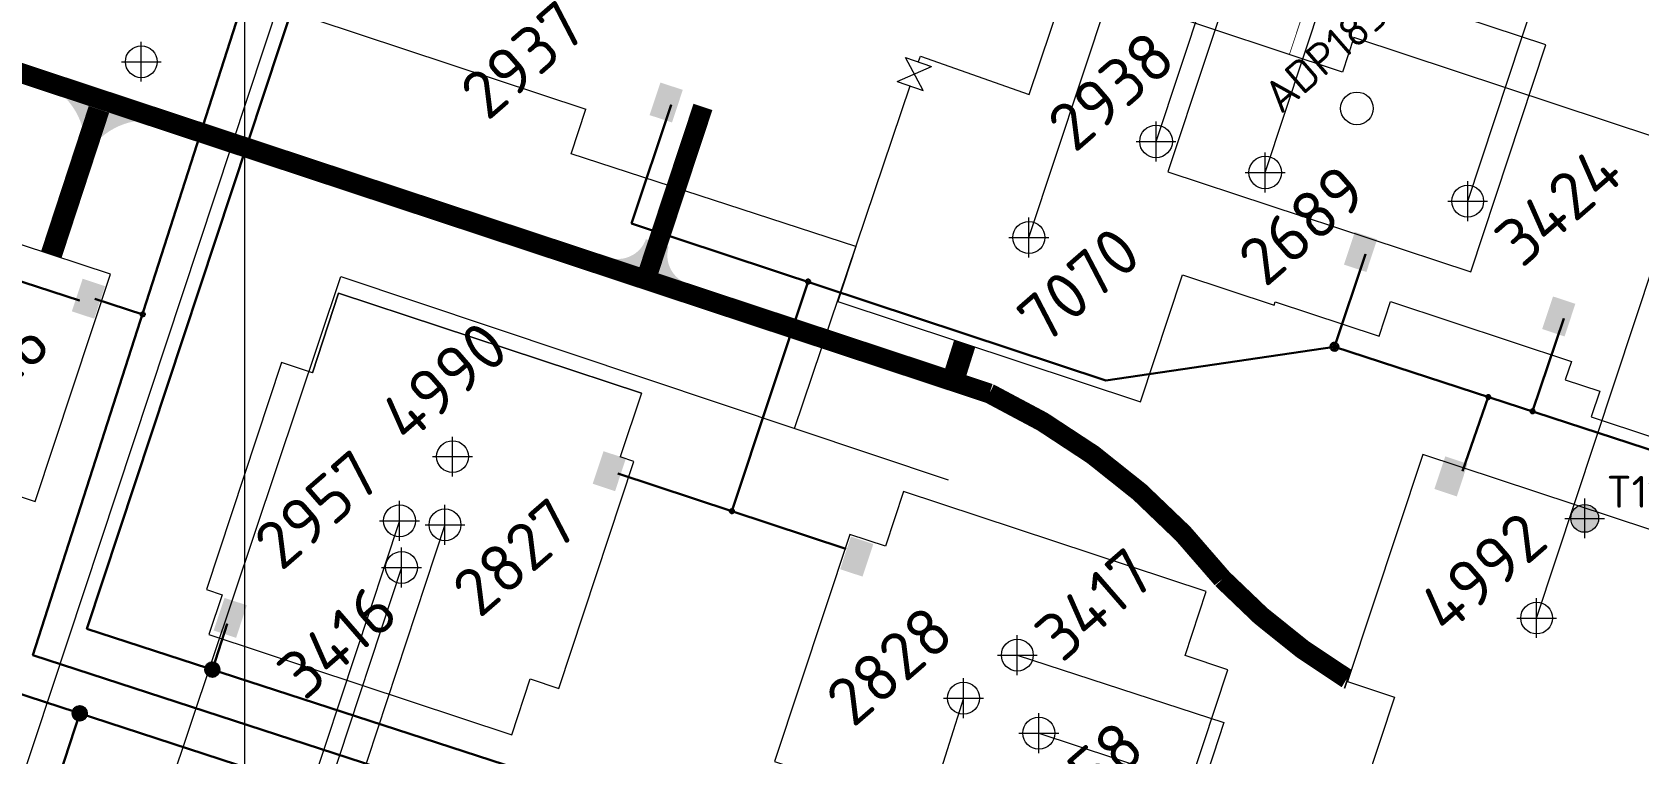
# Model space of a CAD drawing. Header units: millimetres. Extents: x 519 to 9564855, y -810 to 5021775.
# Drawn here: x 9543946.7 to 9544349.8, y 4997775.2 to 4997956.3 of the extents above; entities that cross this region are included whole.
import ezdxf

# ---------------------------------------------------------------- set-up
doc = ezdxf.new("R2010")
doc.units = ezdxf.units.MM
doc.header["$LTSCALE"] = 2
doc.header["$MEASUREMENT"] = 0
doc.header["$PDMODE"] = 2
doc.header["$PDSIZE"] = 5
for name, color, linetype, lineweight in [('200 скв. на 2010 год', 61, 'Continuous', 0), ('PPLINE_GAS', 4, 'GAS_LINE', 30), ('Stage 11.Object 2.Frame&Text', 26, 'Continuous', 53), ('WELLS', 7, 'Continuous', 5), ('Скважины на 2022 год', 60, 'Continuous', 13), ('Электро', 1, 'Continuous', 30), ('Электроснаб', 1, 'Continuous', 18), ('Электроснабжене', 1, 'Continuous', 18)]:
    doc.layers.add(name, color=color, linetype=linetype, lineweight=lineweight)
for name, color, linetype in [('2003-2004 Supplemental wells', 7, 'Continuous'), ('Existing roads', 41, 'Continuous'), ('Future Roads', 44, 'Continuous'), ('Gaz', 4, 'Continuous'), ('GRID_PULKOVO', 7, 'Continuous'), ('OilColl&Flowlines', 3, 'Continuous'), ('Stage 12 wells.Text&Frame', 52, 'Continuous'), ('Скважины  2018 года', 7, 'Continuous'), ('Скважины - Конфликты наземки', 92, 'Continuous'), ('Скважины на 2016 год.', 40, 'Continuous'), ('Скважины на 2020 год', 140, 'Continuous')]:
    doc.layers.add(name, color=color, linetype=linetype)
doc.styles.add('92051501$0$STANDARD', font='simplex.shx')
doc.styles.add('Elect', font='isocpeur.ttf')
doc.styles.get("Standard").update_dxf_attribs({"font": 'isocpeur.ttf', "width": 0.5})
doc.linetypes.add('GAS_LINE', pattern='A,0.5,-0.2,["G",92051501$0$STANDARD,S=0.1,R=0,X=-0.1,Y=-0.05],-0.05', length=0.75)

msp = doc.modelspace()

# ---------------------------------------------------------------- hatches: boundary and pattern name
at = {"layer": '2003-2004 Supplemental wells', "lineweight": 0, "ltscale": 5}
h = msp.add_hatch(color=1, dxfattribs=at)
edge = h.paths.add_edge_path()
edge.add_arc((9544336.26, 4997834.31), 3.5, 0, 360)
at = {"layer": 'Existing roads', "lineweight": 0}
msp.add_hatch(color=256, dxfattribs=at).paths.add_polyline_path([(9544111.2372, 4997893.18025, -0.406846034), (9544106.4157, 4997902.47629), (9544100.7149, 4997904.36258, -0.406846034), (9544091.30024, 4997899.77703)])
at = {"layer": 'Future Roads', "lineweight": 0}
h = msp.add_hatch(color=256, dxfattribs=at)
h.paths.add_polyline_path([(9543961.40518, 4997929.44124), (9543959.81794, 4997930.038, 0.155118741), (9543955.28528, 4997939.57501), (9543963.84088, 4997936.82187)])
h.paths.add_polyline_path([(9543962.93088, 4997928.86761), (9543961.40518, 4997929.44124), (9543963.84088, 4997936.82187), (9543972.63682, 4997933.99139, 0.161550784)])
at = {"layer": 'Электро'}
for points in [[(9544101.64348, 4997935.50688), (9544107.25572, 4997933.64989), (9544109.96294, 4997941.83175), (9544104.35071, 4997943.68874)], [(9544275.86013, 4997897.99297), (9544281.47237, 4997896.13599), (9544284.17959, 4997904.31784), (9544278.56736, 4997906.17483)], [(9543956.67691, 4997886.26722), (9543962.28914, 4997884.41024), (9543964.99637, 4997892.59209), (9543959.38413, 4997894.44908)], [(9544325.59444, 4997881.82006), (9544331.20668, 4997879.96307), (9544333.9139, 4997888.14493), (9544328.30167, 4997890.00191)], [(9544087.36085, 4997842.98846), (9544092.97309, 4997841.13148), (9544095.68032, 4997849.31334), (9544090.06808, 4997851.17032)], [(9544298.55858, 4997841.68516), (9544304.17081, 4997839.82817), (9544306.87804, 4997848.01003), (9544301.26581, 4997849.86701)], [(9544149.45158, 4997821.55313), (9544155.06381, 4997819.69614), (9544157.77104, 4997827.878), (9544152.15881, 4997829.73499)], [(9543992.26704, 4997806.17942), (9543997.87927, 4997804.32244), (9544000.5865, 4997812.50429), (9543994.97427, 4997814.36128)]]:
    msp.add_hatch(color=256, dxfattribs=at).paths.add_polyline_path(points)
h = msp.add_hatch(color=256, dxfattribs=at)
edge = h.paths.add_edge_path()
edge.add_arc((9543991.92952, 4997796.36977), 1.80448, 0, 360)
h = msp.add_hatch(color=256, dxfattribs=at)
edge = h.paths.add_edge_path()
edge.add_arc((9543958.65004, 4997785.38883), 1.80448, 0, 360)
at = {"layer": 'Электроснаб', "lineweight": 0}
for points in [[(9544101.64348, 4997935.50688), (9544107.25572, 4997933.64989), (9544109.96294, 4997941.83175), (9544104.35071, 4997943.68874)], [(9544275.86013, 4997897.99297), (9544281.47237, 4997896.13599), (9544284.17959, 4997904.31784), (9544278.56736, 4997906.17483)], [(9543956.67691, 4997886.26722), (9543962.28914, 4997884.41024), (9543964.99637, 4997892.59209), (9543959.38413, 4997894.44908)], [(9544325.59444, 4997881.82006), (9544331.20668, 4997879.96307), (9544333.9139, 4997888.14493), (9544328.30167, 4997890.00191)], [(9544087.36085, 4997842.98846), (9544092.97309, 4997841.13148), (9544095.68032, 4997849.31334), (9544090.06808, 4997851.17032)], [(9544298.55858, 4997841.68516), (9544304.17081, 4997839.82817), (9544306.87804, 4997848.01003), (9544301.26581, 4997849.86701)], [(9544149.45158, 4997821.55313), (9544155.06381, 4997819.69614), (9544157.77104, 4997827.878), (9544152.15881, 4997829.73499)], [(9543992.26704, 4997806.17942), (9543997.87927, 4997804.32244), (9544000.5865, 4997812.50429), (9543994.97427, 4997814.36128)]]:
    msp.add_hatch(color=1, dxfattribs=at).paths.add_polyline_path(points)
h = msp.add_hatch(color=1, dxfattribs=at)
edge = h.paths.add_edge_path()
edge.add_arc((9543991.92952, 4997796.36977), 1.80448, 0, 360)
h = msp.add_hatch(color=1, dxfattribs=at)
edge = h.paths.add_edge_path()
edge.add_arc((9543958.65004, 4997785.38883), 1.80448, 0, 360)
at = {"layer": 'Электроснабжене', "lineweight": 0}
for points in [[(9544101.64348, 4997935.50688), (9544107.25572, 4997933.64989), (9544109.96294, 4997941.83175), (9544104.35071, 4997943.68874)], [(9544275.86013, 4997897.99297), (9544281.47237, 4997896.13599), (9544284.17959, 4997904.31784), (9544278.56736, 4997906.17483)], [(9543956.67691, 4997886.26722), (9543962.28914, 4997884.41024), (9543964.99637, 4997892.59209), (9543959.38413, 4997894.44908)], [(9544325.59444, 4997881.82006), (9544331.20668, 4997879.96307), (9544333.9139, 4997888.14493), (9544328.30167, 4997890.00191)], [(9544087.36085, 4997842.98846), (9544092.97309, 4997841.13148), (9544095.68032, 4997849.31334), (9544090.06808, 4997851.17032)], [(9544298.55858, 4997841.68516), (9544304.17081, 4997839.82817), (9544306.87804, 4997848.01003), (9544301.26581, 4997849.86701)], [(9544149.45158, 4997821.55313), (9544155.06381, 4997819.69614), (9544157.77104, 4997827.878), (9544152.15881, 4997829.73499)], [(9543992.26704, 4997806.17942), (9543997.87927, 4997804.32244), (9544000.5865, 4997812.50429), (9543994.97427, 4997814.36128)]]:
    msp.add_hatch(color=1, dxfattribs=at).paths.add_polyline_path(points)
h = msp.add_hatch(color=1, dxfattribs=at)
edge = h.paths.add_edge_path()
edge.add_arc((9543991.92952, 4997796.36977), 1.80448, 0, 360)
h = msp.add_hatch(color=1, dxfattribs=at)
edge = h.paths.add_edge_path()
edge.add_arc((9543958.65004, 4997785.38883), 1.80448, 0, 360)

# ---------------------------------------------------------------- linework, layer by layer
at = {"layer": '200 скв. на 2010 год', "color": 0, "linetype": 'ByBlock', "lineweight": 0}
for points in [[(9544050.86404, 4998011.72332), (9544036.23745, 4998016.56299), (9544017.38202, 4997959.57759), (9544085.67704, 4997936.98001), (9544085.67704, 4997936.98001)], [(9544275.47182, 4997946.30238), (9544227.53745, 4997962.16299), (9544227.15985, 4997961.02177)], [(9544352.79414, 4997925.21703), (9544354.31798, 4997929.82241), (9544278.33745, 4997954.96299), (9544275.47182, 4997946.30238)], [(9544235.36732, 4997895.44572), (9544258.36255, 4997887.83701), (9544258.63161, 4997888.65018)], [(9544258.63161, 4997888.65018), (9544284.66255, 4997880.03701), (9544287.52819, 4997888.69762)], [(9544287.52819, 4997888.69762), (9544332.90586, 4997873.68297)], [(9544340.01415, 4997866.22138), (9544337.88202, 4997859.77759), (9544413.86255, 4997834.63701), (9544432.5002, 4997890.96424)], [(9544017.02876, 4997870.85234), (9544009.27878, 4997873.42083), (9543990.42335, 4997816.43543), (9543994.36275, 4997815.13196)], [(9544236.00553, 4997799.86696), (9544241.31798, 4997815.92241), (9544165.33745, 4997841.06299), (9544160.78439, 4997827.30261)], [(9543994.36299, 4997815.13267), (9543991.06249, 4997805.15783), (9544067.04302, 4997780.01725), (9544071.67473, 4997794.01533)], [(9544152.64141, 4997766.77266), (9544151.88202, 4997764.47759), (9544227.86255, 4997739.33701), (9544246.71798, 4997796.32241), (9544236.00553, 4997799.86696)], [(9544288.57737, 4997789.47473), (9544270.08202, 4997733.57759), (9544283.28106, 4997729.21027)]]:
    msp.add_lwpolyline(points, dxfattribs=at)
for centre, radius in [((9544228.7, 4997928.9), 4.0951), ((9544256.1, 4997921.1), 4.0951), ((9544306.9, 4997913.9), 4), ((9544038.9, 4997833.7), 4), ((9544039.4, 4997822), 4), ((9544193.9, 4997800), 4), ((9544199.3, 4997780.4), 4)]:
    msp.add_circle(centre, radius, dxfattribs=at)
for p in [(9544228.7, 4997928.9), (9544256.1, 4997921.1), (9544306.9, 4997913.9), (9544038.9, 4997833.7), (9544039.4, 4997822), (9544193.9, 4997800), (9544199.3, 4997780.4)]:
    msp.add_point(p, dxfattribs=at)
at = {"layer": '2003-2004 Supplemental wells', "color": 0, "linetype": 'ByBlock', "lineweight": 0}
msp.add_lwpolyline([(9544353.12263, 4997769.32528), (9544371.61798, 4997825.22241), (9544295.63745, 4997850.36299), (9544276.78202, 4997793.3776), (9544288.57737, 4997789.47473)], dxfattribs=at)
at = {"layer": '2003-2004 Supplemental wells', "color": 0, "lineweight": 0, "ltscale": 5}
msp.add_circle((9544336.26, 4997834.31), 3.5, dxfattribs=at)
at = {"layer": '2003-2004 Supplemental wells', "color": 0, "linetype": 'ByBlock', "lineweight": 0}
msp.add_circle((9544324.2, 4997809.3), 4, dxfattribs=at)
at = {"layer": '2003-2004 Supplemental wells', "color": 0, "lineweight": 0, "ltscale": 5}
msp.add_point((9544336.26, 4997834.31), dxfattribs=at)
at = {"layer": '2003-2004 Supplemental wells', "color": 0, "linetype": 'ByBlock', "lineweight": 0}
msp.add_point((9544324.2, 4997809.3), dxfattribs=at)
at = {"layer": 'Existing roads', "color": 3, "linetype": 'ByBlock', "lineweight": 0, "ltscale": 80}
for p, q in [((9544050.3, 4997832.7), (9544017.03715, 4997732.17214, 0)), ((9544180.4, 4997789.2), (9544148.51474, 4997688.66859, 0))]:
    msp.add_line(p, q, dxfattribs=at)
at = {"layer": 'Existing roads', "lineweight": 0, "flags": 128}
for points, const_width in [([(9543788.51998, 4997997.47955), (9544186.92355, 4997865.65502)], 5), ([(9544115.01903, 4997937.56244), (9544100.7172, 4997894.33908)], 5), ([(9544180.70384, 4997878.1751), (9544177.71249, 4997868.70279)], 5.6)]:
    msp.add_lwpolyline(points, dxfattribs=dict(at, const_width=const_width))
at = {"layer": 'Existing roads', "lineweight": 0, "const_width": 5, "flags": 128}
msp.add_lwpolyline([(9544186.92355, 4997865.65502, -0.114814061), (9544245.37929, 4997819.09021, 0.066107382), (9544276.58202, 4997794.0776), (9544276.97105, 4997793.94888)], format="xyb", dxfattribs=at)
at = {"layer": 'Future Roads', "lineweight": 0, "const_width": 5.4, "flags": 128}
msp.add_lwpolyline([(9543963.46512, 4997936.92562), (9543951.49412, 4997900.4113)], dxfattribs=at)
at = {"layer": 'Gaz', "linetype": 'GAS_LINE', "lineweight": 0, "ltscale": 20}
for p, q in [((9544196.85917, 4997940.71126, 26.52762), (9544218.74772, 4998005.83874, 75.98239)), ((9544169.56741, 4997950.27975, 25.69425), (9544196.85917, 4997940.71126, 26.52762))]:
    msp.add_line(p, q, dxfattribs=at)
at = {"layer": 'Gaz', "linetype": 'GAS_LINE', "lineweight": 0}
for p, q in [((9544165.82571, 4997949.95071, -0.05771), (9544172.33403, 4997947.6911, 0.26481)), ((9544170.27332, 4997941.71552, 0.26481), (9544165.82571, 4997949.95071, -0.05771)), ((9544163.76499, 4997943.97513, -0.05771), (9544172.33403, 4997947.6911, 0.26481)), ((9544163.76499, 4997943.97513, -0.05771), (9544170.27332, 4997941.71552, 0.26481))]:
    msp.add_line(p, q, dxfattribs=at)
at = {"layer": 'Gaz', "linetype": 'GAS_LINE', "lineweight": 0, "ltscale": 15}
for p, q in [((9544138.01973, 4997856.90267, -0.01037), (9544167.03069, 4997942.83325, -0.02515)), ((9543981.07374, 4997766.39695, -0.01857), (9544024.16109, 4997895.02778, -0.04596)), ((9544024.16109, 4997895.02778, -0.04596), (9544176.53484, 4997844.00604, 0.00167))]:
    msp.add_line(p, q, dxfattribs=at)
at = {"layer": 'GRID_PULKOVO', "lineweight": 0}
msp.add_line((9544000, 5010000), (9544000, 4992000), dxfattribs=at)
at = {"layer": 'OilColl&Flowlines', "linetype": 'ByBlock', "lineweight": 0}
msp.add_line((9543940.41484, 4997757.52507, 0), (9544055.63788, 4998105.75518, 0), dxfattribs=at)
at = {"layer": 'OilColl&Flowlines', "lineweight": 0, "ltscale": 50}
msp.add_line((9544196.8, 4997904.8), (9544242.80125, 4998043.82621, 0), dxfattribs=at)
at = {"layer": 'OilColl&Flowlines', "linetype": 'ByBlock', "lineweight": 0, "ltscale": 80}
for p, q in [((9544228.7, 4997928.9), (9544264.36603, 4998036.69081, 0)), ((9544256.1, 4997921.1), (9544291.38842, 4998027.7496, 0)), ((9544306.9, 4997913.9), (9544339.32278, 4998011.88898, 0)), ((9544038.9, 4997833.7), (9544006.46386, 4997735.67065, 0)), ((9544039.4, 4997822), (9544010.40382, 4997734.36699, 0)), ((9544193.9, 4997800), (9544245.73008, 4997783.05008)), ((9544199.3, 4997780.4), (9544237.29026, 4997767.82971)), ((9544245.73008, 4997783.05008), (9544208.16067, 4997668.93283, 0))]:
    msp.add_line(p, q, dxfattribs=at)
at = {"layer": 'OilColl&Flowlines', "lineweight": 0}
msp.add_line((9544324.2, 4997809.3), (9544386.11056, 4997996.40775, 0), dxfattribs=at)
at = {"layer": 'PPLINE_GAS', "color": 4, "linetype": 'GAS_LINE', "lineweight": 0, "ltscale": 20}
msp.add_line((9544169.54571, 4997950.24472, -0.45562), (9544169.02754, 4997948.83907, 0.10096), dxfattribs=at)
at = {"layer": 'Stage 11.Object 2.Frame&Text', "color": 0, "linetype": 'ByBlock', "lineweight": 0}
msp.add_lwpolyline([(9543932.63711, 4997843.49572), (9543947.50255, 4997838.57701), (9543966.35798, 4997895.56241), (9543921.66541, 4997910.35037)], dxfattribs=at)
at = {"layer": 'Stage 12 wells.Text&Frame', "color": 0, "linetype": 'ByBlock', "lineweight": 0}
for points in [[(9544332.90586, 4997873.68297), (9544331.38202, 4997869.07759), (9544340.01415, 4997866.22138)], [(9544071.67473, 4997794.01533), (9544078.86255, 4997791.63701), (9544097.71798, 4997848.62241), (9544094.28537, 4997849.7582), (9544094.28537, 4997849.7582)], [(9544160.78439, 4997827.30261), (9544151.83745, 4997830.26299), (9544132.98202, 4997773.27759), (9544152.64141, 4997766.77266)]]:
    msp.add_lwpolyline(points, dxfattribs=at)
for centre in [(9544050.3, 4997832.7), (9544180.4, 4997789.2)]:
    msp.add_circle(centre, 4, dxfattribs=at)
for p in [(9544050.3, 4997832.7), (9544180.4, 4997789.2)]:
    msp.add_point(p, dxfattribs=at)
at = {"layer": 'WELLS', "color": 6, "linetype": 'ByBlock', "lineweight": 0, "ltscale": 50, "const_width": 0.2}
msp.add_lwpolyline([(9543669.7458, 4998158.78233), (9543689.6376, 4998219.54892), (9544286.19964, 4998023.34053), (9544262.16588, 4997950.70507)], dxfattribs=at)
at = {"layer": 'Скважины  2018 года', "color": 0, "linetype": 'ByBlock', "lineweight": 0}
for points in [[(9544099.5822, 4997865.76642), (9544099.5822, 4997865.76642), (9544023.60522, 4997890.81632), (9544017.02876, 4997870.85234)], [(9544017.02876, 4997870.85234), (9544023.6104, 4997890.81461), (9544099.5822, 4997865.76642), (9544094.28537, 4997849.7582)]]:
    msp.add_lwpolyline(points, dxfattribs=at)
msp.add_circle((9544052.2, 4997849.8), 4, dxfattribs=at)
msp.add_point((9544052.2, 4997849.8), dxfattribs=at)
at = {"layer": 'Скважины - Конфликты наземки', "linetype": 'ByBlock', "lineweight": 0}
msp.add_circle((9543974.1, 4997948.9), 4, dxfattribs=at)
at = {"layer": 'Скважины - Конфликты наземки', "linetype": 'ByBlock', "lineweight": 0, "ltscale": 80}
msp.add_point((9543974.1, 4997948.9), dxfattribs=at)
at = {"layer": 'Скважины на 2016 год.', "color": 254, "lineweight": 0, "true_color": 0xfeeab9}
msp.add_lwpolyline([(9544231.68202, 4997921.27759), (9544307.66255, 4997896.13701), (9544326.51798, 4997953.12241), (9544250.53745, 4997978.26299)], close=True, dxfattribs=at)
msp.add_circle((9544279.1, 4997937.2), 4.0951, dxfattribs=at)
at = {"layer": 'Скважины на 2020 год', "color": 0, "linetype": 'ByBlock', "lineweight": 0}
msp.add_lwpolyline([(9544153.41807, 4997902.54746), (9544148.84202, 4997888.7176), (9544224.82254, 4997863.57702), (9544235.36732, 4997895.44572)], dxfattribs=at)
msp.add_circle((9544196.8, 4997904.8), 4, dxfattribs=at)
msp.add_point((9544196.8, 4997904.8), dxfattribs=at)
at = {"layer": 'Скважины на 2022 год', "color": 9, "linetype": 'ByBlock', "lineweight": 0}
msp.add_lwpolyline([(9544153.41807, 4997902.54746), (9544081.96578, 4997925.76372), (9544085.67704, 4997936.98001)], dxfattribs=at)
at = {"layer": 'Электро'}
for p, q in [((9543946.87949, 4997799.98599), (9544115.76343, 4998325.64316)), ((9543960.44789, 4997806.60056, 47.36082), (9544087.93201, 4998191.70535)), ((9543050.8, 4998081.1), (9544078.01699, 4997746.50781)), ((9544107.06898, 4997938.12652, 0), (9544097.06613, 4997908.3361)), ((9544216.12291, 4997868.94236), (9544097.06613, 4997908.3361)), ((9544281.28563, 4997900.61262, 0), (9544273.45444, 4997877.36504)), ((9544331.01994, 4997884.4397, 0), (9544323.18875, 4997861.19212)), ((9544273.45562, 4997877.36466), (9544216.12291, 4997868.94236)), ((9544423.1184, 4997828.53081), (9544273.45562, 4997877.36466)), ((9543960.44789, 4997806.60056), (9544101.85257, 4997760.64735)), ((9543946.87949, 4997799.98599), (9544090.76226, 4997753.18693)), ((9544090.76226, 4997753.18693), (9543946.87949, 4997799.98599))]:
    msp.add_line(p, q, dxfattribs=at)
at = {"layer": 'Электро', "ltscale": 2}
msp.add_line((9543910.21348, 4997904.7408), (9543958.56005, 4997888.95869), dxfattribs=at)
at = {"layer": 'Электро', "ltscale": 25}
for p, q in [((9544122.28394, 4997836.1229), (9544141.40959, 4997893.74209)), ((9543962.44643, 4997889.42178), (9543974.48077, 4997885.51119)), ((9544093.65984, 4997845.5941), (9544150.90805, 4997826.6517)), ((9543944.95839, 4997743.25542), (9543958.65004, 4997785.38883))]:
    msp.add_line(p, q, dxfattribs=at)
at = {"layer": 'Электро', "ltscale": 7.5}
for p, q in [((9544312.07593, 4997864.76314), (9544305.60741, 4997846.16065)), ((9543995.65576, 4997807.83798), (9543991.92952, 4997796.36977))]:
    msp.add_line(p, q, dxfattribs=at)
at = {"layer": 'Электро'}
for centre in [(9543991.92952, 4997796.36977), (9543958.65004, 4997785.38883)]:
    msp.add_circle(centre, 1.80448, dxfattribs=at)
for centre, radius, start, end in [((9544141.40959, 4997893.74209), 0.5, 162.0000001, 342.0000001), ((9544141.40959, 4997893.74209), 0.5, 342.0000001, 162.0000001), ((9543974.48077, 4997885.51119), 0.5, 162.0000001, 342.0000001), ((9543974.48077, 4997885.51119), 0.5, 342.0000001, 162.0000001), ((9544273.45444, 4997877.36504), 1, 162.0000001, 342), ((9544273.45444, 4997877.36504), 1, 342, 162.0000001), ((9544273.45444, 4997877.36504), 0.5, 162.0000001, 342.0000001), ((9544273.45444, 4997877.36504), 0.5, 342.0000001, 162.0000001), ((9544312.07593, 4997864.76314), 0.5, 162, 342), ((9544312.07593, 4997864.76314), 0.5, 342, 162), ((9544323.18875, 4997861.19212), 0.5, 161.9999999, 341.9999999), ((9544323.18875, 4997861.19212), 0.5, 341.9999999, 161.9999999), ((9544122.28394, 4997836.1229), 0.5, 162, 342), ((9544122.28394, 4997836.1229), 0.5, 342, 162)]:
    msp.add_arc(centre, radius, start, end, dxfattribs=at)
at = {"layer": 'Электроснаб', "color": 1, "linetype": 'ByBlock', "lineweight": 0}
for p, q in [((9543946.87949, 4997799.98599), (9544115.76343, 4998325.64316)), ((9543960.44789, 4997806.60056, 47.36082), (9544087.93201, 4998191.70535)), ((9543050.8, 4998081.1), (9544078.01699, 4997746.50781)), ((9544423.1184, 4997828.53081), (9544273.45562, 4997877.36466)), ((9543960.44789, 4997806.60056), (9544101.85257, 4997760.64735)), ((9543946.87949, 4997799.98599), (9544090.76226, 4997753.18693)), ((9544090.76226, 4997753.18693), (9543946.87949, 4997799.98599))]:
    msp.add_line(p, q, dxfattribs=at)
at = {"layer": 'Электроснаб', "color": 1, "lineweight": 0}
for p, q in [((9544107.06898, 4997938.12652, 0), (9544097.06613, 4997908.3361)), ((9544216.12291, 4997868.94236), (9544097.06613, 4997908.3361)), ((9544281.28563, 4997900.61262, 0), (9544273.45444, 4997877.36504)), ((9544331.01994, 4997884.4397, 0), (9544323.18875, 4997861.19212)), ((9544273.45562, 4997877.36466), (9544216.12291, 4997868.94236))]:
    msp.add_line(p, q, dxfattribs=at)
at = {"layer": 'Электроснаб', "color": 1, "lineweight": 0, "ltscale": 2}
msp.add_line((9543910.21348, 4997904.7408), (9543958.56005, 4997888.95869), dxfattribs=at)
at = {"layer": 'Электроснаб', "color": 1, "lineweight": 0, "ltscale": 25}
for p, q in [((9544122.28394, 4997836.1229), (9544141.40959, 4997893.74209)), ((9543962.44643, 4997889.42178), (9543974.48077, 4997885.51119)), ((9544093.65984, 4997845.5941), (9544150.90805, 4997826.6517))]:
    msp.add_line(p, q, dxfattribs=at)
at = {"layer": 'Электроснаб', "color": 1, "lineweight": 0, "ltscale": 7.5}
for p, q in [((9544312.07593, 4997864.76314), (9544305.60741, 4997846.16065)), ((9543995.65576, 4997807.83798), (9543991.92952, 4997796.36977))]:
    msp.add_line(p, q, dxfattribs=at)
at = {"layer": 'Электроснаб', "color": 1, "lineweight": 0}
for centre in [(9543991.92952, 4997796.36977), (9543958.65004, 4997785.38883)]:
    msp.add_circle(centre, 1.80448, dxfattribs=at)
for centre, radius, start, end in [((9544141.40959, 4997893.74209), 0.5, 162.0000001, 342.0000001), ((9544141.40959, 4997893.74209), 0.5, 342.0000001, 162.0000001), ((9543974.48077, 4997885.51119), 0.5, 162.0000001, 342.0000001), ((9543974.48077, 4997885.51119), 0.5, 342.0000001, 162.0000001), ((9544273.45444, 4997877.36504), 1, 162.0000001, 342), ((9544273.45444, 4997877.36504), 1, 342, 162.0000001), ((9544273.45444, 4997877.36504), 0.5, 162.0000001, 342.0000001), ((9544273.45444, 4997877.36504), 0.5, 342.0000001, 162.0000001), ((9544312.07593, 4997864.76314), 0.5, 162, 342), ((9544312.07593, 4997864.76314), 0.5, 342, 162), ((9544323.18875, 4997861.19212), 0.5, 161.9999999, 341.9999999), ((9544323.18875, 4997861.19212), 0.5, 341.9999999, 161.9999999), ((9544122.28394, 4997836.1229), 0.5, 162, 342), ((9544122.28394, 4997836.1229), 0.5, 342, 162)]:
    msp.add_arc(centre, radius, start, end, dxfattribs=at)
at = {"layer": 'Электроснабжене', "color": 1, "linetype": 'ByBlock', "lineweight": 0}
for p, q in [((9543946.87949, 4997799.98599), (9544115.76343, 4998325.64316)), ((9543960.44789, 4997806.60056, 47.36082), (9544087.93201, 4998191.70535)), ((9543050.8, 4998081.1), (9544078.01699, 4997746.50781)), ((9544423.1184, 4997828.53081), (9544273.45562, 4997877.36466)), ((9543960.44789, 4997806.60056), (9544101.85257, 4997760.64735)), ((9543946.87949, 4997799.98599), (9544090.76226, 4997753.18693)), ((9544090.76226, 4997753.18693), (9543946.87949, 4997799.98599))]:
    msp.add_line(p, q, dxfattribs=at)
at = {"layer": 'Электроснабжене', "color": 1, "lineweight": 0}
for p, q in [((9544107.06898, 4997938.12652, 0), (9544097.06613, 4997908.3361)), ((9544216.12291, 4997868.94236), (9544097.06613, 4997908.3361)), ((9544281.28563, 4997900.61262, 0), (9544273.45444, 4997877.36504)), ((9544331.01994, 4997884.4397, 0), (9544323.18875, 4997861.19212)), ((9544273.45562, 4997877.36466), (9544216.12291, 4997868.94236))]:
    msp.add_line(p, q, dxfattribs=at)
at = {"layer": 'Электроснабжене', "color": 1, "lineweight": 0, "ltscale": 2}
msp.add_line((9543910.21348, 4997904.7408), (9543958.56005, 4997888.95869), dxfattribs=at)
at = {"layer": 'Электроснабжене', "color": 1, "lineweight": 0, "ltscale": 25}
for p, q in [((9544122.28394, 4997836.1229), (9544141.40959, 4997893.74209)), ((9543962.44643, 4997889.42178), (9543974.48077, 4997885.51119)), ((9544093.65984, 4997845.5941), (9544150.90805, 4997826.6517))]:
    msp.add_line(p, q, dxfattribs=at)
at = {"layer": 'Электроснабжене', "color": 1, "lineweight": 0, "ltscale": 7.5}
for p, q in [((9544312.07593, 4997864.76314), (9544305.60741, 4997846.16065)), ((9543995.65576, 4997807.83798), (9543991.92952, 4997796.36977))]:
    msp.add_line(p, q, dxfattribs=at)
at = {"layer": 'Электроснабжене', "color": 1, "lineweight": 0}
for centre in [(9543991.92952, 4997796.36977), (9543958.65004, 4997785.38883)]:
    msp.add_circle(centre, 1.80448, dxfattribs=at)
for centre, radius, start, end in [((9544141.40959, 4997893.74209), 0.5, 162.0000001, 342.0000001), ((9544141.40959, 4997893.74209), 0.5, 342.0000001, 162.0000001), ((9543974.48077, 4997885.51119), 0.5, 162.0000001, 342.0000001), ((9543974.48077, 4997885.51119), 0.5, 342.0000001, 162.0000001), ((9544273.45444, 4997877.36504), 1, 162.0000001, 342), ((9544273.45444, 4997877.36504), 1, 342, 162.0000001), ((9544273.45444, 4997877.36504), 0.5, 162.0000001, 342.0000001), ((9544273.45444, 4997877.36504), 0.5, 342.0000001, 162.0000001), ((9544312.07593, 4997864.76314), 0.5, 162, 342), ((9544312.07593, 4997864.76314), 0.5, 342, 162), ((9544323.18875, 4997861.19212), 0.5, 161.9999999, 341.9999999), ((9544323.18875, 4997861.19212), 0.5, 341.9999999, 161.9999999), ((9544122.28394, 4997836.1229), 0.5, 162, 342), ((9544122.28394, 4997836.1229), 0.5, 342, 162)]:
    msp.add_arc(centre, radius, start, end, dxfattribs=at)

# ---------------------------------------------------------------- texts
at = {"layer": '200 скв. на 2010 год', "color": 0, "linetype": 'ByBlock', "lineweight": 0, "style": 'Elect'}
for s, p in [('2937', (9544060.99312, 4997933.8115)), ('2938', (9544208.31668, 4997925.76468)), ('3424', (9544320.53555, 4997896.85236)), ('2689', (9544256.13602, 4997892.02943)), ('2957', (9544009.23298, 4997820.81563)), ('3417', (9544205.13623, 4997797.79173)), ('3416', (9544015.05596, 4997788.27558)), ('2958', (9544200.37871, 4997752.44244))]:
    msp.add_text(s, height=12, rotation=41, dxfattribs=at).set_placement(p)
at = {"layer": '2003-2004 Supplemental wells', "color": 0, "lineweight": 0, "ltscale": 5}
msp.add_text('T112', height=8, dxfattribs=at).set_placement((9544341.73734, 4997836.98674))
at = {"layer": '2003-2004 Supplemental wells', "color": 0, "linetype": 'ByBlock', "lineweight": 0, "style": 'Elect'}
msp.add_text('4992', height=12, rotation=41, dxfattribs=at).set_placement((9544301.44347, 4997804.76871))
at = {"layer": 'Stage 11.Object 2.Frame&Text', "color": 0, "linetype": 'ByBlock', "lineweight": 0, "style": 'Elect'}
msp.add_text('2826', height=12, rotation=41, dxfattribs=at).set_placement((9543926.36621, 4997854.35926))
at = {"layer": 'Stage 12 wells.Text&Frame', "color": 0, "linetype": 'ByBlock', "lineweight": 0, "style": 'Elect'}
for s, p in [('2827', (9544058.96875, 4997808.98726)), ('2828', (9544152.71836, 4997781.53256))]:
    msp.add_text(s, height=12, rotation=41, dxfattribs=at).set_placement(p)
at = {"layer": 'Скважины  2018 года', "color": 0, "linetype": 'ByBlock', "lineweight": 0, "style": 'Elect'}
msp.add_text('4990', height=12, rotation=41, dxfattribs=at).set_placement((9544040.75287, 4997852.68824))
at = {"layer": 'Скважины на 2016 год.', "color": 254, "lineweight": 0, "true_color": 0xfeeab9, "style": 'Elect'}
msp.add_text('ADP185', height=8, rotation=41, dxfattribs=at).set_placement((9544260.04781, 4997935.59835))
at = {"layer": 'Скважины на 2020 год', "color": 0, "linetype": 'ByBlock', "lineweight": 0, "style": 'Elect'}
msp.add_text('7070', height=12, rotation=41, dxfattribs=at).set_placement((9544200.69621, 4997877.45826))

doc.saveas('drawing.dxf')
